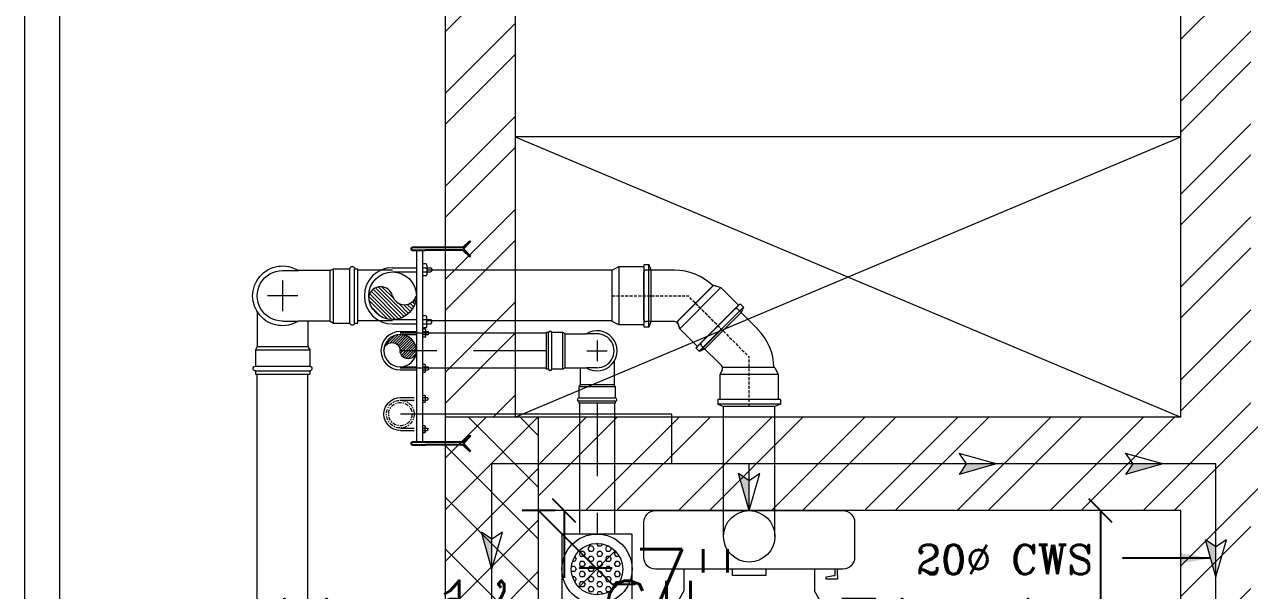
# Model space of a CAD drawing. Header units: inches. Extents: x 111501 to 134888, y 46021 to 52102.
# Drawn here: x 125008.6 to 125113.5, y 46517.8 to 46566.3 of the extents above; entities that cross this region are included whole.
import ezdxf

# ---------------------------------------------------------------- set-up
doc = ezdxf.new("R2010")
doc.units = ezdxf.units.IN
doc.header["$MEASUREMENT"] = 0
for name, pattern in [('ACAD_ISO10W100', [18, 12, -3, 0, -3]), ('CONTINOUS', [0]), ('HIDDEN', [0.375, 0.25, -0.125])]:
    doc.linetypes.add(name, pattern=pattern)
for name, color, linetype in [('Arrow', 146, 'Continuous'), ('EDA$PL-110ODSP', 32, 'Continuous'), ('EDA$PL-75ODWP', 6, 'Continuous'), ('EDA$PL-CLAMP', 7, 'Continuous'), ('EDA$PL-CWS', 5, 'ACAD_ISO10W100'), ('EDA$PL-CWS ARROW', 5, 'Continuous'), ('EDA$PL-FT', 7, 'Continuous'), ('EDA$PL-TEXT', 7, 'Continuous'), ('H', 9, 'Continuous')]:
    doc.layers.add(name, color=color, linetype=linetype)
for name, color, linetype, lineweight in [('column', 252, 'Continuous', 9), ('dimension', 250, 'Continuous', 0), ('EDA$PL-110dia SOIL PIPE', 32, 'Continuous', 9), ('EDA$PL-75dia WASTE PIPE', 6, 'Continuous', 9), ('FURNITURE', 14, 'Continuous', 18), ('SHEET', 7, 'Continuous', 30), ('wall', 7, 'Continuous', 9)]:
    doc.layers.add(name, color=color, linetype=linetype, lineweight=lineweight)
doc.styles.add('FLAT SLAB', font='times.ttf', dxfattribs={"height": 10})
doc.styles.get("Standard").update_dxf_attribs({"font": 'txt.shx', "height": 6})
doc.dimstyles.new('FLAT SLAB', dxfattribs={"dimtxt": 10, "dimasz": 2.5, "dimexe": 0.179993, "dimexo": 0.0625, "dimgap": 0.089996, "dimtad": 0, "dimdec": 0, "dimzin": 0, "dimdsep": 46, "dimlunit": 4, "dimtxsty": 'FLAT SLAB', "dimblk": 'OPEN90', "dimcen": 0.089996, "dimclrd": 7, "dimclrt": 4, "dimadec": 0, "dimazin": 0, "dimtfac": 1, "dimtdec": 0, "dimtofl": 0, "dimtmove": 1, "dimatfit": 0, "dimfxl": 1, "dimtolj": 1, "dimtzin": 0, "dimarcsym": 0})
doc.dimstyles.new('Standard$0', dxfattribs={"dimtxt": 4, "dimasz": 2, "dimexe": 0.125, "dimexo": 0.125, "dimgap": 0.25, "dimtad": 0, "dimtih": 1, "dimtoh": 1, "dimdec": 1, "dimlfac": -1, "dimzin": 0, "dimdsep": 46, "dimlunit": 4, "dimtxsty": 'Standard', "dimblk": 'OBLIQUE', "dimblk1": 'DOTSMALL', "dimblk2": 'DOTSMALL', "dimcen": 0, "dimse1": 1, "dimse2": 1, "dimadec": 0, "dimazin": 0, "dimtfac": 1, "dimtdec": 1, "dimtofl": 0, "dimtmove": 0, "dimatfit": 3, "dimfxl": 1, "dimtolj": 1, "dimtzin": 0, "dimarcsym": 0})
pattern_1 = [(45, (26166.3474, -364.1734), (-3.97747564, 3.97747564), []), (45, (26168.999, -364.1734), (-3.97747564, 3.97747564), [])]

# ---------------------------------------------------------------- blocks, each defined once
blk = doc.blocks.new('EWC')
at = {"layer": 'FURNITURE'}
for p, q in [((120.3614, 285.9536), (120.7626, 285.9536)), ((120.3363, 285.8533), (120.3363, 285.9286)), ((120.7877, 285.9286), (120.7877, 285.8533)), ((120.7626, 285.8283), (120.3614, 285.8283)), ((120.4221, 285.8283), (120.4221, 285.7819)), ((120.7019, 285.8283), (120.7019, 285.7819))]:
    blk.add_line(p, q, dxfattribs=at)
at = {"layer": 'FURNITURE', "linetype": 'ByBlock'}
blk.add_line((120.3673, 285.9536), (120.7568, 285.9536), dxfattribs=at)
at = {"layer": 'FURNITURE', "linetype": 'Continuous'}
for p, q in [((120.5265, 285.8149), (120.5265, 285.8283)), ((120.5975, 285.8283), (120.5975, 285.8149)), ((120.5975, 285.8149), (120.5265, 285.8149))]:
    blk.add_line(p, q, dxfattribs=at)
for points in [[(120.7509, 285.815), (120.7509, 285.8283), (120.7451, 285.8283), (120.7451, 285.815)], [(120.7509, 285.815), (120.7509, 285.8067), (120.727, 285.8067), (120.727, 285.8122)], [(120.7429, 285.815), (120.7451, 285.815)]]:
    blk.add_lwpolyline(points, dxfattribs=at)
blk.add_arc((120.7262, 285.8625), 0.0503, 270.8881, 289.3392, dxfattribs=at)
at = {"layer": 'FURNITURE', "extrusion": (0, 0, -1)}
for centre, major_axis, start_param, end_param in [((120.3614, 285.9286), (-0.0177, -0.0177), 0.785398, 2.356194), ((120.7626, 285.9286), (-0.0177, -0.0177), 2.356194, 3.926991), ((120.3614, 285.8533), (-0.0177, 0.0177), 3.926991, 5.497787), ((120.7626, 285.8533), (-0.0177, 0.0177), 2.356194, 3.926991)]:
    blk.add_ellipse(centre, major_axis=major_axis, ratio=1, start_param=start_param, end_param=end_param, dxfattribs=at)
at = {"layer": 'FURNITURE'}
for centre, major_axis, start_param, end_param in [((120.8115, 285.5555), (-0.3185, -0.3185), -1.31209, -0.594747), ((120.3067, 285.5545), (-0.3225, 0.3225), 3.740911, 4.44905), ((120.562, 285.5634), (-0.0891, -0.0891), 2.356179, 5.497772), ((120.8876, 285.5634), (-0.3193, -0.3193), -0.785413, -0.532092), ((120.2364, 285.5634), (-0.3193, 0.3193), 3.673654, 3.926975), ((120.727, 285.5628), (-0.2614, 0.2614), 1.038704, 1.343982), ((120.397, 285.5628), (-0.2614, -0.2614), 1.79758, 2.102858), ((120.727, 285.5218), (-0.202, 0.202), 1.038704, 1.343982), ((120.397, 285.5218), (-0.202, 0.202), 3.368376, 3.673654), ((120.6257, 285.4994), (-0.1769, -0.1769), -0.226814, 0.200102), ((120.6257, 285.4585), (-0.1175, 0.1175), 1.343983, 1.770898), ((120.4983, 285.4585), (-0.1175, -0.1175), 1.370664, 1.797579), ((120.4983, 285.4994), (-0.1769, -0.1769), 1.370664, 1.797579), ((120.562, 285.3624), (-0.036, 0.036), 1.7709, 2.356179), ((120.562, 285.3624), (-0.036, 0.036), 2.35618, 2.941459), ((120.562, 285.4034), (-0.0954, 0.0954), 1.770899, 2.356178), ((120.562, 285.4034), (-0.0954, -0.0954), 0.785384, 1.370663)]:
    blk.add_ellipse(centre, major_axis=major_axis, ratio=1, start_param=start_param, end_param=end_param, dxfattribs=at)
blk = doc.blocks.new('A$C098F4904')
at = {"layer": 'EDA$PL-FT', "lineweight": 0}
h = blk.add_hatch(dxfattribs=at)
h.set_pattern_fill('HEX', scale=2, style=0)
h.paths.add_polyline_path([(4.56, 4.56, 0.414214), (1.44, 4.56), (3, 3)])
h.paths.add_polyline_path([(3, 3), (4.56, 1.44, 0.198912), (5.2, 3, 0.198912), (4.56, 4.56)])
h.paths.add_polyline_path([(4.56, 1.44), (3, 3), (1.44, 1.44, 0.414214)])
h.paths.add_polyline_path([(1.44, 1.44), (3, 3), (1.44, 4.56, 0.198912), (0.8, 3, 0.198912)])
at = {"layer": 'EDA$PL-FT', "color": 7, "lineweight": 0}
for p, q in [((1.44, 4.56), (4.56, 1.44)), ((4.56, 4.56), (1.44, 1.44))]:
    blk.add_line(p, q, dxfattribs=at)
blk.add_lwpolyline([(0, 0), (6, 0), (6, 6), (0, 6)], close=True, dxfattribs=at)
for radius in [3, 2.2]:
    blk.add_circle((3, 3), radius, dxfattribs=at)
blk = doc.blocks.new('CWSA')
at = {"layer": 'Arrow', "linetype": 'ByBlock', "lineweight": 0}
blk.add_hatch(color=5, dxfattribs=at).paths.add_polyline_path([(0, 0), (-2.56, 0), (-3.18, 0.9)])
at = {"layer": 'Arrow', "color": 5, "linetype": 'ByBlock', "lineweight": 0}
for p, q in [((-2.56, 0), (-3.18, 0.9)), ((0, 0), (-3.18, 0.9)), ((-3.18, -0.9), (-2.56, 0)), ((0, 0), (-3.18, -0.9)), ((0, 0), (-2.56, 0))]:
    blk.add_line(p, q, dxfattribs=at)
blk = doc.blocks.new('_Open90')
at = {"color": 0, "linetype": 'ByBlock', "lineweight": -2}
for p, q in [((-0.5, 0.5), (0, 0)), ((0, 0), (-1, 0)), ((0, 0), (-0.5, -0.5))]:
    blk.add_line(p, q, dxfattribs=at)
blk = doc.blocks.new('A$C423C6863')
at = {"layer": 'EDA$PL-110ODSP', "color": 32, "lineweight": 0}
for p, q in [((0, 181.5), (77.8, 259.3)), ((93.4, 254.2), (5.1, 165.9)), ((77.8, 259.3), (93.4, 254.2)), ((93.4, 254.2), (131.2, 216.3)), ((131.2, 216.3), (43, 128.1)), ((47.1, 117.7), (141.6, 212.2)), ((131.2, 216.3), (134.4, 219.4)), ((134.4, 219.4), (141.6, 212.2)), ((141.6, 212.2), (136.4, 200.7)), ((51.3, 136.4), (122.9, 208)), ((136.4, 200.7), (58.6, 122.9)), ((171.9, 165.2), (129.1, 208)), ((5.1, 165.9), (0, 181.5)), ((43, 128.1), (5.1, 165.9)), ((39.9, 124.9), (43, 128.1)), ((47.1, 117.7), (39.9, 124.9)), ((58.6, 122.9), (47.1, 117.7)), ((94.2, 87.4), (51.3, 130.2)), ((208.7, 82.9), (96.6, 82.9)), ((208.7, 82.9), (216.1, 68.2)), ((95.8, 77.2), (91.2, 68.2)), ((91.2, 68.2), (91.2, 14.7)), ((216.1, 68.2), (91.2, 68.2)), ((216.1, 68.2), (216.1, 14.7)), ((86.8, 14.7), (86.8, 4.4)), ((220.5, 14.7), (86.8, 14.7)), ((86.8, 4.4), (98.7, 0)), ((220.5, 4.4), (86.8, 4.4)), ((220.5, 4.4), (208.7, 0)), ((220.5, 14.7), (220.5, 4.4)), ((208.7, 0), (98.7, 0))]:
    blk.add_line(p, q, dxfattribs=at)
at = {"layer": 'EDA$PL-110ODSP', "color": 7, "linetype": 'HIDDEN', "lineweight": 0, "ltscale": 25}
for p in [(38.9, 220.4), (153.7, 0)]:
    blk.add_line(p, (153.7, 105.6), dxfattribs=at)
at = {"layer": 'EDA$PL-110ODSP', "color": 32, "lineweight": 0}
for centre, major_axis, start_param, end_param in [((126, 204.9), (-3.11, 3.11), -1.570796, 0), ((87.9, 81.1), (75.8, 91.4), -0.863909, -0.092978), ((54.4, 133.3), (3.11, 3.11), 1.570796, 3.141593), ((87.9, 81.1), (-6.22, 6.22), 3.459351, 4.712389)]:
    blk.add_ellipse(centre, major_axis=major_axis, ratio=1, start_param=start_param, end_param=end_param, dxfattribs=at)
blk = doc.blocks.new('A$C605035B5')
at = {"layer": 'EDA$PL-CLAMP', "color": 7, "lineweight": 0}
for p, q in [((-1.77, 1.5), (-1.77, 0)), ((-1.5, 1.5), (-1.5, 0)), ((1.5, 1.5), (1.5, 0)), ((1.77, 1.5), (1.77, 0)), ((-2.01, -0.77), (-2.01, -0.58)), ((-1.93, -0.85), (-1.34, -0.85)), ((-1.77, -0.58), (-1.77, -1.07)), ((-1.5, -0.58), (-1.5, -1.07)), ((-1.26, -0.77), (-1.26, -0.58)), ((1.26, -0.78), (1.26, -0.59)), ((1.93, -0.86), (1.34, -0.86)), ((1.5, -0.59), (1.5, -1.08)), ((1.77, -0.59), (1.77, -1.08)), ((2.01, -0.78), (2.01, -0.59)), ((-1.69, -1.15), (-1.58, -1.15)), ((1.69, -1.16), (1.58, -1.16))]:
    blk.add_line(p, q, dxfattribs=at)
for centre, radius, start, end in [((0, 1.5), 1.77, 0, 180), ((-1.93, -0.77), 0.0818, 180, 270), ((-1.69, -1.07), 0.0818, 180, 270), ((-1.58, -1.07), 0.0818, 270, 0), ((-1.34, -0.77), 0.0818, 270, 0), ((1.34, -0.78), 0.0818, 180, 270), ((1.58, -1.08), 0.0818, 180, 270), ((1.69, -1.08), 0.0818, 270, 0), ((1.93, -0.78), 0.0818, 270, 0)]:
    blk.add_arc(centre, radius, start, end, dxfattribs=at)
blk = doc.blocks.new('EDA$PL-75MM WP')
at = {"layer": 'EDA$PL-75ODWP', "linetype": 'CONTINOUS', "lineweight": 0}
h = blk.add_hatch(dxfattribs=at)
h.set_pattern_fill('ANSI31', scale=50, style=0)
h.set_pattern_definition([(135, (2597.2167, 2570.33311), (0.12053, 0.12053), [])])
h.paths.add_polyline_path([(2597.22, 2570.33, -0.942793), (2598.71, 2570.42), (2598.71, 2570.42, -0.431534), (2597.22, 2568.83, -0.373273), (2595.73, 2570.12), (2595.75, 2570.12, 0.86611)])
blk.add_circle((2597.22, 2570.33), 1.5, dxfattribs=at)
for centre, start, end in [((2597.97, 2570.33), 0, 180), ((2596.47, 2570.33), 180, 0)]:
    blk.add_arc(centre, 0.75, start, end, dxfattribs=at)
blk = doc.blocks.new('A$C6C34444C')
at = {"layer": 'EDA$PL-CWS', "color": 5, "linetype": 'ACAD_ISO10W100', "lineweight": 0, "ltscale": 0.03}
for radius in [1.26, 1.06]:
    blk.add_circle((1.49, 0), radius, dxfattribs=at)
blk = doc.blocks.new('A$C04EA5F39')
at = {"layer": 'EDA$PL-CLAMP', "lineweight": 0}
for p, q in [((-0.0282, 0, -0.0024), (-0.0282, -0.0239, -0.0024)), ((-0.0239, 0, -0.0024), (-0.0239, -0.0239, -0.0024)), ((0.0239, 0, -0.0024), (0.0239, -0.0239, -0.0024)), ((0.0282, 0, -0.0024), (0.0282, -0.0239, -0.0024)), ((-0.032, -0.0413, -0.0032), (-0.032, -0.0383, -0.0032)), ((-0.0282, -0.0383, -0.0032), (-0.0282, -0.046, -0.0032)), ((-0.0239, -0.0383, -0.0032), (-0.0239, -0.046, -0.0032)), ((-0.02, -0.0413, -0.0032), (-0.02, -0.0383, -0.0032)), ((0.02, -0.0413, -0.0032), (0.02, -0.0383, -0.0032)), ((0.0239, -0.0383, -0.0032), (0.0239, -0.046, -0.0032)), ((0.0282, -0.0383, -0.0032), (0.0282, -0.046, -0.0032)), ((0.032, -0.0413, -0.0032), (0.032, -0.0383, -0.0032)), ((-0.0307, -0.0426, -0.0032), (-0.0213, -0.0426, -0.0032)), ((-0.0269, -0.0473, -0.0032), (-0.0252, -0.0473, -0.0032)), ((0.0307, -0.0426, -0.0032), (0.0213, -0.0426, -0.0032)), ((0.0269, -0.0473, -0.0032), (0.0252, -0.0473, -0.0032))]:
    blk.add_line(p, q, dxfattribs=at)
for centre, radius, start, end in [((0, 0, -0.0024), 0.0282, 0, 180), ((-0.0307, -0.0413, -0.0032), 0.0013, 180, 270), ((-0.0213, -0.0413, -0.0032), 0.0013, 270, 0), ((0.0213, -0.0413, -0.0032), 0.0013, 180, 270), ((0.0307, -0.0413, -0.0032), 0.0013, 270, 0), ((-0.0269, -0.046, -0.0032), 0.0013, 180, 270), ((-0.0252, -0.046, -0.0032), 0.0013, 270, 0), ((0.0252, -0.046, -0.0032), 0.0013, 180, 270), ((0.0269, -0.046, -0.0032), 0.0013, 270, 0)]:
    blk.add_arc(centre, radius, start, end, dxfattribs=at)
blk = doc.blocks.new('A$C699335CF')
at = {"layer": 'EDA$PL-110ODSP', "lineweight": 0, "ltscale": 10}
h = blk.add_hatch(dxfattribs=at)
h.set_pattern_fill('ANSI31', scale=50, style=0)
h.set_pattern_definition([(45, (-61620.464, 122730.7725), (-4.41941738, 4.41941738), [])])
h.paths.add_polyline_path([(61.5, 54.6, 0.414214), (6.5, 109.6, -0.761739), (6.5, 54.6, 0.761739), (6.5, -0.4, 0.414214)])
at = {"layer": 'EDA$PL-110ODSP', "color": 32, "lineweight": 0, "ltscale": 10}
blk.add_circle((6.5, 54.6), 55, dxfattribs=at)
for centre, start, end in [((-1.1, 82.1), 285.4041, 74.5959), ((14.1, 27.1), 105.4041, 254.5959)]:
    blk.add_arc(centre, 28.5, start, end, dxfattribs=at)
blk = doc.blocks.new('A$C2B862BA7')
at = {"layer": 'EDA$PL-CLAMP', "color": 7, "lineweight": 0}
for p, q in [((-3.75, 0.01, -0.6), (-3.75, -2.19, -0.6)), ((-3.35, 0.01, -0.6), (-3.35, -2.19, -0.6)), ((1.05, 0.01, -0.6), (1.05, -2.19, -0.6)), ((1.45, 0.01, -0.6), (1.45, -2.19, -0.6)), ((-4.11, -3.05, -0.6), (-4.11, -2.77, -0.6)), ((-3.99, -3.17, -0.6), (-3.12, -3.17, -0.6)), ((-3.75, -2.77, -0.6), (-3.75, -3.49, -0.6)), ((-3.35, -2.77, -0.6), (-3.35, -3.49, -0.6)), ((-3, -3.05, -0.6), (-3, -2.77, -0.6)), ((0.69, -3.05, -0.6), (0.69, -2.77, -0.6)), ((1.68, -3.17, -0.6), (0.81, -3.17, -0.6)), ((1.05, -2.77, -0.6), (1.05, -3.49, -0.6)), ((1.45, -2.77, -0.6), (1.45, -3.49, -0.6)), ((1.8, -3.05, -0.6), (1.8, -2.77, -0.6)), ((-3.63, -3.61, -0.6), (-3.47, -3.61, -0.6)), ((1.33, -3.61, -0.6), (1.17, -3.61, -0.6))]:
    blk.add_line(p, q, dxfattribs=at)
for centre, radius, start, end in [((-1.15, 0.01, -0.6), 2.6, 0, 180), ((-3.99, -3.05, -0.6), 0.12, 180, 270), ((-3.12, -3.05, -0.6), 0.12, 270, 0), ((0.81, -3.05, -0.6), 0.12, 180, 270), ((1.68, -3.05, -0.6), 0.12, 270, 0), ((-3.63, -3.49, -0.6), 0.12, 180, 270), ((-3.47, -3.49, -0.6), 0.12, 270, 0), ((1.17, -3.49, -0.6), 0.12, 180, 270), ((1.33, -3.49, -0.6), 0.12, 270, 0)]:
    blk.add_arc(centre, radius, start, end, dxfattribs=at)
blk = doc.blocks.new('A$C13194D55')
at = {"layer": 'EDA$PL-CLAMP'}
for p, q in [((20.3, 136.9), (17.4, 136.9)), ((15.9, 18), (15.9, 105.5)), ((21.7, 18), (21.7, 105.5))]:
    blk.add_line(p, q, dxfattribs=at)
at = {"layer": 'EDA$PL-CLAMP', "ltscale": 0.1}
for p, q in [((15.9, 18), (0, 2.1)), ((0, 2.1), (2.1, 0)), ((18.8, 16.8), (2.1, 0)), ((18.8, 16.8), (35.6, 0)), ((21.7, 18), (37.6, 2.1)), ((37.6, 2.1), (35.6, 0))]:
    blk.add_line(p, q, dxfattribs=at)
at = {"layer": 'EDA$PL-CLAMP'}
for points in [[(15.9, 105.5), (15.9, 135.5)], [(21.7, 135.5), (21.7, 105.5)]]:
    blk.add_lwpolyline(points, dxfattribs=at)
for centre, start, end in [((17.4, 135.5), 90, 180), ((20.3, 135.5), 0, 90)]:
    blk.add_arc(centre, 1.45, start, end, dxfattribs=at)
blk = doc.blocks.new('EDA$PL-90D BEND')
at = {"layer": 'EDA$PL-75dia WASTE PIPE', "lineweight": 0, "ltscale": 10}
for p, q in [((73450.55, -53879.92), (73453.77, -53879.92)), ((73450.55, -53880.11), (73450.55, -53879.92)), ((73450.55, -53880.11), (73453.77, -53880.11)), ((73453.77, -53880.11), (73453.77, -53879.92)), ((73450.55, -53880.38), (73453.77, -53880.38)), ((73450.55, -53881.36), (73450.55, -53880.38)), ((73450.55, -53881.36), (73453.77, -53881.36)), ((73450.66, -53881.55), (73450.55, -53881.36)), ((73453.66, -53881.55), (73453.77, -53881.36)), ((73453.77, -53881.36), (73453.77, -53880.38)), ((73450.66, -53881.55), (73453.66, -53881.55)), ((73450.66, -53883.61), (73450.66, -53881.55)), ((73453.66, -53883.05), (73453.66, -53881.55)), ((73452.16, -53883.05), (73453.1, -53883.05)), ((73454.98, -53883.05), (73453.1, -53883.05)), ((73454.98, -53883.05), (73455.17, -53882.94)), ((73454.98, -53883.05), (73454.98, -53886.05)), ((73455.17, -53882.94), (73455.17, -53886.16)), ((73455.17, -53882.94), (73456.15, -53882.94)), ((73456.15, -53882.94), (73456.15, -53886.16)), ((73456.43, -53882.94), (73456.43, -53886.16)), ((73456.43, -53882.94), (73456.62, -53882.94)), ((73456.62, -53882.94), (73456.62, -53886.16)), ((73453.06, -53884.55), (73451.26, -53884.55)), ((73452.16, -53885.45), (73452.16, -53883.65)), ((73452.16, -53886.05), (73453.1, -53886.05)), ((73454.98, -53886.05), (73453.1, -53886.05)), ((73454.98, -53886.05), (73455.17, -53886.16)), ((73455.17, -53886.16), (73456.15, -53886.16)), ((73456.43, -53886.16), (73456.62, -53886.16))]:
    blk.add_line(p, q, dxfattribs=at)
for centre, radius, start, end in [((73450.55, -53880.24), 0.136, 90, 270), ((73453.77, -53880.24), 0.136, 270, 90), ((73452.16, -53884.55), 1.77, 57.9362, 302.0638), ((73456.29, -53882.94), 0.136, 0, 180), ((73456.29, -53886.16), 0.136, 180, 0)]:
    blk.add_arc(centre, radius, start, end, dxfattribs=at)
blk.add_ellipse((73452.16, -53884.55), major_axis=(1.06, 1.06), ratio=1, start_param=0.784992, end_param=3.927397, dxfattribs=at)
blk = doc.blocks.new('110dia bend')
at = {"layer": 'EDA$PL-110ODSP', "lineweight": 0, "ltscale": 10}
for p, q in [((34.5, 55), (110, 55)), ((110, 55), (117, 59)), ((110, 55), (110, -55)), ((117, 59), (117, -59)), ((117, 59), (153, 59)), ((153, 59), (153, -59)), ((163, 59), (163, -59)), ((163, 59), (170, 59)), ((170, 59), (170, -59)), ((-55, 0), (-55, -34.5)), ((55, 0), (55, -34.5)), ((-55, -103.6), (-55, -34.5)), ((55, -103.6), (55, -34.5)), ((55, -55), (110, -55)), ((110, -55), (117, -59)), ((117, -59), (153, -59)), ((163, -59), (170, -59)), ((-55, -103.6), (-59, -110.6)), ((55, -103.6), (-55, -103.6)), ((55, -103.6), (59, -110.6)), ((59, -110.6), (-59, -110.6)), ((-59, -110.6), (-59, -146.6)), ((59, -110.6), (59, -146.6)), ((59, -146.6), (-59, -146.6)), ((59, -156.6), (-59, -156.6)), ((-59, -156.6), (-59, -163.6)), ((59, -156.6), (59, -163.6)), ((59, -163.6), (-59, -163.6))]:
    blk.add_line(p, q, dxfattribs=at)
at = {"layer": 'EDA$PL-110ODSP', "color": 7, "lineweight": 0, "ltscale": 10}
for p, q in [((0, -33), (0, 33)), ((-33, 0), (33, 0))]:
    blk.add_line(p, q, dxfattribs=at)
at = {"layer": 'EDA$PL-110ODSP', "lineweight": 0, "ltscale": 10}
for centre, radius, start, end in [((0, 0), 64.9, 327.9362, 212.0638), ((158, 59), 5, 0, 180), ((158, -59), 5, 180, 0), ((-59, -151.6), 5, 90, 270), ((59, -151.6), 5, 270, 90)]:
    blk.add_arc(centre, radius, start, end, dxfattribs=at)
blk.add_ellipse((0, 0), major_axis=(38.9, -38.9), ratio=1, start_param=0.784992, end_param=3.927397, dxfattribs=at)
blk = doc.blocks.new('_Oblique')
at = {"color": 0, "linetype": 'ByBlock', "lineweight": -2}
blk.add_line((-0.5, -0.5), (0.5, 0.5), dxfattribs=at)
blk = doc.blocks.new('*D1682')
at = {"layer": 'Defpoints', "color": 0, "transparency": 16777216}
for p in [(125070.68, 46522.44), (125107.65, 46522.44), (125107.65, 46514.07)]:
    blk.add_point(p, dxfattribs=at)
at = {"layer": 'dimension', "color": 0, "lineweight": -2, "transparency": 16777216}
for p, q in [((125070.68, 46514.07), (125078.42, 46514.07)), ((125107.65, 46514.07), (125099.92, 46514.07))]:
    blk.add_line(p, q, dxfattribs=at)
at = {"layer": 'dimension', "color": 0, "lineweight": -2, "transparency": 16777216, "xscale": 2, "yscale": 2, "zscale": 2, "rotation": 180}
blk.add_blockref('_Oblique', (125070.68, 46514.07), dxfattribs=at)
at = {"layer": 'dimension', "color": 0, "lineweight": -2, "transparency": 16777216, "xscale": 2, "yscale": 2, "zscale": 2}
blk.add_blockref('_Oblique', (125107.65, 46514.07), dxfattribs=at)
at = {"layer": 'dimension', "color": 0, "lineweight": 5, "transparency": 16777216, "insert": (125089.17, 46514.07), "char_height": 6, "attachment_point": 5}
blk.add_mtext('\\A1;3\'-1"', dxfattribs=at)
blk = doc.blocks.new('_DOTSMALL')
at = {"color": 0, "linetype": 'ByBlock', "lineweight": -2, "const_width": 0.5}
blk.add_lwpolyline([(-0.0625, 0, 1), (0.0625, 0, 1)], format="xyb", close=True, dxfattribs=at)
blk = doc.blocks.new('*D1683')
at = {"layer": 'Defpoints', "color": 0, "transparency": 16777216}
for p in [(125052.65, 46522.44), (125070.68, 46522.44), (125052.65, 46514.07)]:
    blk.add_point(p, dxfattribs=at)
at = {"layer": 'dimension', "color": 0, "lineweight": -2, "transparency": 16777216}
for p, q in [((125052.65, 46514.07), (125050.65, 46514.07)), ((125070.68, 46514.07), (125052.65, 46514.07))]:
    blk.add_line(p, q, dxfattribs=at)
at = {"layer": 'dimension', "color": 0, "lineweight": -2, "transparency": 16777216, "xscale": 2, "yscale": 2, "zscale": 2, "rotation": 180}
blk.add_blockref('_Oblique', (125052.65, 46514.07), dxfattribs=at)
at = {"layer": 'dimension', "color": 0, "lineweight": -2, "transparency": 16777216, "xscale": 2, "yscale": 2, "zscale": 2}
blk.add_blockref('_Oblique', (125070.68, 46514.07), dxfattribs=at)
at = {"layer": 'dimension', "color": 0, "lineweight": 5, "transparency": 16777216, "insert": (125039.9, 46514.07), "char_height": 6, "attachment_point": 5}
blk.add_mtext('\\A1;1\'-6"', dxfattribs=at)
blk = doc.blocks.new('*D1684')
at = {"layer": 'Defpoints', "color": 0, "lineweight": 5, "transparency": 16777216}
for p in [(125100.77, 46524.64), (125105.5, 46524.64), (125104.31, 46494.32)]:
    blk.add_point(p, dxfattribs=at)
at = {"layer": 'dimension', "color": 0, "lineweight": -2, "transparency": 16777216}
for p, q in [((125100.77, 46524.64), (125100.77, 46512.73)), ((125100.77, 46494.32), (125100.77, 46506.23))]:
    blk.add_line(p, q, dxfattribs=at)
at = {"layer": 'dimension', "color": 0, "lineweight": -2, "transparency": 16777216, "xscale": 2, "yscale": 2, "zscale": 2}
for p, rotation in [((125100.77, 46524.64), 90), ((125100.77, 46494.32), 270)]:
    blk.add_blockref('_Oblique', p, dxfattribs=dict(at, rotation=rotation))
at = {"layer": 'dimension', "color": 0, "lineweight": 5, "transparency": 16777216, "insert": (125100.77, 46509.48), "char_height": 6, "attachment_point": 5}
blk.add_mtext('\\A1;2\'-6"', dxfattribs=at)
blk = doc.blocks.new('*D1687')
at = {"layer": 'Defpoints', "color": 0, "transparency": 16777216}
for p in [(125052.65, 46524.64), (125057.54, 46519.75), (125057.54, 46519.75)]:
    blk.add_point(p, dxfattribs=at)
at = {"layer": 'dimension', "color": 0, "lineweight": -2, "transparency": 16777216}
for p, q in [((125052.65, 46524.64), (125057.54, 46519.75)), ((125057.54, 46519.75), (125058.96, 46518.34)), ((125058.96, 46518.34), (125060.96, 46518.34))]:
    blk.add_line(p, q, dxfattribs=at)
at = {"layer": 'dimension', "color": 0, "lineweight": -2, "transparency": 16777216, "xscale": 2, "yscale": 2, "zscale": 2}
for p, rotation in [((125052.65, 46524.64), 135.0000000052855), ((125057.54, 46519.75), 315.0000000052855)]:
    blk.add_blockref('_Oblique', p, dxfattribs=dict(at, rotation=rotation))
at = {"layer": 'dimension', "color": 0, "lineweight": 5, "transparency": 16777216, "insert": (125065.21, 46518.34), "char_height": 6, "attachment_point": 5}
blk.add_mtext('\\A1;7"', dxfattribs=at)
blk = doc.blocks.new('*D1689')
at = {"layer": 'Defpoints', "color": 0, "transparency": 16777216}
for p in [(125054.23, 46524.64), (125054.85, 46524.64), (125052.9, 46506.64)]:
    blk.add_point(p, dxfattribs=at)
at = {"layer": 'dimension', "color": 0, "lineweight": -2, "transparency": 16777216}
for p, q in [((125054.85, 46524.64), (125054.85, 46518.89)), ((125054.85, 46506.64), (125054.85, 46512.39))]:
    blk.add_line(p, q, dxfattribs=at)
at = {"layer": 'dimension', "color": 0, "lineweight": -2, "transparency": 16777216, "xscale": 2, "yscale": 2, "zscale": 2}
for p, rotation in [((125054.85, 46524.64), 90), ((125054.85, 46506.64), 270)]:
    blk.add_blockref('_Oblique', p, dxfattribs=dict(at, rotation=rotation))
at = {"layer": 'dimension', "color": 0, "lineweight": 5, "transparency": 16777216, "insert": (125054.85, 46515.64), "char_height": 6, "attachment_point": 5}
blk.add_mtext('\\A1;1\'-6"', dxfattribs=at)

msp = doc.modelspace()

# ---------------------------------------------------------------- hatches: boundary and pattern name
at = {"layer": 'column', "lineweight": 0}
h = msp.add_hatch(dxfattribs=at)
h.set_pattern_fill('ANSI37', color=256, scale=25, style=0)
h.set_pattern_definition([(45, (104998.7138, 55054.7206), (-2.2097087, 2.2097087), []), (135, (104998.7138, 55054.7206), (-2.2097087, -2.2097087), [])])
h.paths.add_polyline_path([(125052.65, 46511.64), (125052.65, 46532.64), (125044.65, 46532.64), (125044.65, 46511.64)])
h.paths.add_polyline_path([(125052.65, 46431.64), (125052.65, 46452.64), (125044.65, 46452.64), (125044.65, 46431.64)])
at = {"layer": 'wall', "lineweight": 0}
h = msp.add_hatch(dxfattribs=at)
h.set_pattern_fill('ANSI32', color=256, scale=15, style=0)
h.set_pattern_definition(pattern_1)
h.paths.add_polyline_path([(125052.65, 46532.64), (125107.65, 46532.64), (125107.65, 46619.43), (125107.65, 46623.43), (125113.65, 46623.43), (125113.65, 46619.43), (125113.65, 46532.64), (125187.65, 46532.64), (125187.65, 46524.64), (125113.65, 46524.64), (125113.65, 46452.64), (125132.15, 46452.64), (125132.15, 46444.64), (125107.65, 46444.64), (125107.65, 46452.64), (125107.65, 46480.64), (125107.65, 46524.64), (125076.33, 46524.64), (125061.08, 46524.64), (125052.65, 46524.64)])
h.paths.add_polyline_path([(125198.65, 46532.64), (125198.65, 46617.93), (125190.65, 46617.93), (125190.65, 46532.64)])
h.paths.add_polyline_path([(125198.65, 46452.64), (125198.65, 46524.64), (125190.65, 46524.64), (125190.65, 46452.64)])
h.paths.add_polyline_path([(125052.65, 46444.64), (125107.65, 46444.64), (125107.65, 46452.64), (125093.65, 46452.64), (125052.65, 46452.64)])
h.paths.add_polyline_path([(125190.65, 46444.64), (125190.65, 46452.64), (125172.15, 46452.64), (125172.15, 46444.64)])
h = msp.add_hatch(dxfattribs=at)
h.set_pattern_fill('ANSI32', color=256, scale=15, style=0)
h.set_pattern_definition(pattern_1)
h.paths.add_polyline_path([(125044.65, 46619.43), (125050.65, 46619.43), (125050.65, 46532.64), (125044.65, 46532.64)])

# ---------------------------------------------------------------- linework, layer by layer
at = {"color": 5, "lineweight": 0}
for p, q in [((125064.05, 46532.91, -979280.9), (125040.81, 46532.91, -979280.9)), ((125064.05, 46528.64), (125064.05, 46532.91, -979280.9)), ((125064.05, 46528.64), (125048.65, 46528.64)), ((125048.65, 46506.64), (125048.65, 46528.64)), ((125110.65, 46528.64), (125064.05, 46528.64)), ((125070.68, 46524.64), (125070.68, 46528.64)), ((125110.65, 46466.64), (125110.65, 46528.64))]:
    msp.add_line(p, q, dxfattribs=at)
at = {"layer": 'column', "lineweight": 0}
msp.add_lwpolyline([(125052.65, 46511.64), (125052.65, 46532.64), (125044.65, 46532.64), (125044.65, 46511.64)], close=True, dxfattribs=at)
at = {"layer": 'EDA$PL-110ODSP', "color": 1, "lineweight": 0}
for p, q in [((125040.14, 46545.24), (125037.17, 46545.24, 255413.8)), ((125040.14, 46540.88, -564355), (125037.17, 46540.88, -159719.72))]:
    msp.add_line(p, q, dxfattribs=at)
at = {"layer": 'EDA$PL-110ODSP', "lineweight": 0, "ltscale": 10}
for p, q in [((125058.95, 46545.24), (125043.09, 46545.24, 1361368.62)), ((125058.95, 46540.88, -564355), (125043.09, 46540.88, 1592371.83)), ((125028.56, 46501.02, 291851.21), (125028.56, 46536.33, 291851.21)), ((125032.89, 46501.02, 291851.21), (125032.89, 46536.33, 291851.21))]:
    msp.add_line(p, q, dxfattribs=at)
for points in [[(125068.48, 46522.44), (125068.48, 46533.57)], [(125072.88, 46522.44), (125072.88, 46533.57)]]:
    msp.add_lwpolyline(points, dxfattribs=at)
msp.add_circle((125070.68, 46522.44), 2.2, dxfattribs=at)
at = {"layer": 'EDA$PL-75ODWP', "lineweight": 0, "ltscale": 10}
for p, q in [((125053.32, 46539.83, 0.79), (125040.79, 46539.83, 0.79)), ((125053.32, 46539.83, 0.79), (125040.79, 46539.83, 0.79)), ((125053.32, 46536.83, 0.79), (125040.8, 46536.83, 0.79)), ((125053.32, 46536.83, 0.79), (125040.8, 46536.83, 0.79)), ((125056.15, 46533.83), (125056.15, 46522.64)), ((125056.15, 46533.83), (125056.15, 46522.64)), ((125059.15, 46533.83), (125059.15, 46522.64)), ((125059.15, 46533.83), (125059.15, 46522.64))]:
    msp.add_line(p, q, dxfattribs=at)
at = {"layer": 'EDA$PL-75ODWP', "color": 7, "linetype": 'HIDDEN', "lineweight": 0, "ltscale": 25}
for p, q in [((125053.32, 46538.33, 0.79), (125040.79, 46538.33, 0.79)), ((125053.32, 46538.33, 0.79), (125040.79, 46538.33, 0.79)), ((125057.65, 46533.83), (125057.65, 46522.64)), ((125057.65, 46533.83), (125057.65, 46522.64))]:
    msp.add_line(p, q, dxfattribs=at)
at = {"layer": 'EDA$PL-CLAMP', "lineweight": 0}
for p, q in [((125042.18, 46546.94, -0.16), (125042.18, 46530.51, 0.44)), ((125042.72, 46546.94, -0.16), (125042.72, 46530.51, 0.44))]:
    msp.add_line(p, q, dxfattribs=at)
at = {"layer": 'H', "lineweight": 0}
for p, q in [((125050.65, 46532.64), (125107.65, 46556.64)), ((125050.65, 46556.64), (125107.65, 46532.64))]:
    msp.add_line(p, q, dxfattribs=at)
at = {"layer": 'SHEET', "color": 0, "lineweight": 5, "ltscale": 25, "elevation": 2.27}
for points in [[(125008.63, 46357.77), (125237.5, 46357.77), (125237.5, 46657.45), (125008.63, 46657.45)], [(125011.61, 46360.75), (125234.51, 46360.75), (125234.51, 46654.47), (125011.61, 46654.47)]]:
    msp.add_lwpolyline(points, close=True, dxfattribs=at)
at = {"layer": 'wall', "lineweight": 0}
for p, q in [((125107.65, 46532.64), (125107.65, 46623.43)), ((125044.65, 46619.43), (125044.65, 46532.64)), ((125050.65, 46619.43), (125050.65, 46532.64)), ((125107.65, 46532.64), (125052.65, 46532.64)), ((125107.65, 46524.64), (125052.65, 46524.64)), ((125107.65, 46444.64), (125107.65, 46524.64))]:
    msp.add_line(p, q, dxfattribs=at)
at = {"layer": 'wall'}
msp.add_line((125107.65, 46556.64), (125050.65, 46556.64), dxfattribs=at)

# ---------------------------------------------------------------- block references
at = {"layer": 'EDA$PL-110dia SOIL PIPE', "lineweight": 0, "ltscale": 10, "xscale": 0.03703703703703698, "yscale": 0.03703703703703698, "zscale": 0.03703703703703698, "rotation": 269.9999937905442}
msp.add_blockref('A$C699335CF', (125038.12, 46543.28), dxfattribs=at)
at = {"layer": 'EDA$PL-110ODSP', "color": 1, "lineweight": 0, "xscale": 0.04001169187919762, "yscale": 0.04001169187919762, "zscale": 0.04001169187919762, "rotation": 44.99999687747898}
msp.add_blockref('A$C423C6863', (125064.08, 46535.7), dxfattribs=at)
at = {"layer": 'EDA$PL-110ODSP', "lineweight": 0, "ltscale": 10, "xscale": -0.03939890193871499, "yscale": 0.03939890193871499, "zscale": 0.03939890193871499, "rotation": 90.00000000000001}
msp.add_blockref('110dia bend', (125030.72, 46543.03, 291851.21), dxfattribs=at)
at = {"layer": 'EDA$PL-110ODSP', "color": 1, "lineweight": 0, "xscale": 0.04001169187919761, "yscale": 0.04001169187919761, "zscale": 0.04001169187919761}
msp.add_blockref('A$C423C6863', (125064.53, 46533.57), dxfattribs=at)
at = {"layer": 'EDA$PL-75dia WASTE PIPE', "lineweight": 0, "xscale": 0.9709787878279287, "yscale": 0.9709787878279287, "zscale": 0.9709787878279287, "rotation": 180}
msp.add_blockref('EDA$PL-90D BEND', (196378.14, -5782.43), dxfattribs=at)
at = {"layer": 'EDA$PL-75ODWP', "lineweight": 0, "ltscale": 10, "xscale": -0.9259259258449859, "yscale": 0.9259259258449859, "zscale": 0.9259259258449896, "rotation": 179.9999937905444}
msp.add_blockref('EDA$PL-75MM WP', (122635.96, 48918.27, 0.79), dxfattribs=at)
at = {"layer": 'EDA$PL-CLAMP', "lineweight": 0, "ltscale": 0.1, "xscale": -0.03703703703703699, "yscale": 0.03703703703703699, "zscale": 0.03703703703703699, "rotation": 89.99999379054417}
for p in [(125046.83, 46547.75, 0.48), (125046.83, 46531.09, 0.48)]:
    msp.add_blockref('A$C13194D55', p, dxfattribs=at)
at = {"layer": 'EDA$PL-CLAMP', "lineweight": 0, "ltscale": 10, "xscale": 0.9259259269232205, "yscale": 0.9259259269232205, "zscale": 0.9259259269232205, "rotation": 89.9999937905444}
msp.add_blockref('A$C2B862BA7', (125040.15, 46544.1, 0.56), dxfattribs=at)
at = {"layer": 'EDA$PL-CLAMP', "color": 1, "lineweight": 0, "ltscale": 10, "xscale": 0.9259259269232205, "yscale": 0.9259259269232205, "zscale": 0.9259259269232205, "rotation": 89.9999937905444}
msp.add_blockref('A$C605035B5', (125042.18, 46538.33, 0.79), dxfattribs=at)
at = {"layer": 'EDA$PL-CLAMP', "lineweight": 0, "xscale": -50.01461489558065, "yscale": 50.01461489558065, "zscale": 50.01461489558065, "rotation": 90.00000000000001}
msp.add_blockref('A$C04EA5F39', (125040.81, 46532.91, -979280.78), dxfattribs=at)
at = {"layer": 'EDA$PL-CWS', "color": 1, "lineweight": 0, "ltscale": 10, "xscale": 0.9433962266072539, "yscale": 0.9433962271895009, "zscale": 0.9433962267528371, "rotation": 270}
msp.add_blockref('A$C6C34444C', (125040.81, 46534.31, -979280.9), dxfattribs=at)
at = {"layer": 'EDA$PL-CWS ARROW', "lineweight": 0, "xscale": -1}
for p, rotation in [((125091.83, 46528.64), 180), ((125106.09, 46528.64), 180), ((125070.68, 46524.64), 89.99999999999999), ((125048.65, 46519.63), 89.99999999999999), ((125110.65, 46518.97), 89.99999999999999)]:
    msp.add_blockref('CWSA', p, dxfattribs=dict(at, rotation=rotation))
at = {"layer": 'EDA$PL-FT', "lineweight": 0, "rotation": 180}
msp.add_blockref('A$C098F4904', (125060.65, 46522.64), dxfattribs=at)
at = {"layer": 'FURNITURE', "lineweight": 0, "xscale": 40.00000000000001, "yscale": 40.00000000000001, "zscale": 40.00000000000001}
msp.add_blockref('EWC', (120248.2, 35086.5), dxfattribs=at)

# ---------------------------------------------------------------- texts
at = {"layer": 'EDA$PL-TEXT', "lineweight": 0, "insert": (125084.97, 46521.71), "char_height": 2.5, "width": 280.1187, "attachment_point": 1}
msp.add_mtext('{\\Fromanc|c0;20%%C CWS}', dxfattribs=at)

# ---------------------------------------------------------------- dimensions: what is measured, and where the dimension line sits
at = {"layer": 'dimension', "lineweight": 5}
dim = msp.add_linear_dim(base=(125054.85, 46524.64), p1=(125052.9, 46506.64), p2=(125054.23, 46524.64), angle=90, dimstyle='Standard$0', dxfattribs=at)
dim.commit()
dim.dimension.update_dxf_attribs({"geometry": '*D1689', "text_midpoint": (125054.85, 46515.64)})
dim = msp.add_linear_dim(base=(125100.77, 46524.64), p1=(125104.31, 46494.32), p2=(125105.5, 46524.64), angle=90, dimstyle='Standard$0', override={"dimdec": 0}, dxfattribs=at)
dim.commit()
dim.dimension.update_dxf_attribs({"geometry": '*D1684', "text_midpoint": (125100.77, 46509.48)})
dim = msp.add_aligned_dim(p1=(125052.65, 46524.64), p2=(125057.54, 46519.75), distance=0, dimstyle='Standard$0', dxfattribs=at)
dim.commit()
dim.dimension.update_dxf_attribs({"geometry": '*D1687', "text_midpoint": (125065.21, 46518.34)})
for base, p2, picture, middle in [((125052.65, 46514.07), (125052.65, 46522.44), '*D1683', (125039.9, 46514.07)), ((125107.65, 46514.07), (125107.65, 46522.44), '*D1682', (125089.17, 46514.07))]:
    dim = msp.add_linear_dim(base=base, p1=(125070.68, 46522.44), p2=p2, dimstyle='Standard$0', dxfattribs=at)
    dim.commit()
    dim.dimension.update_dxf_attribs({"geometry": picture, "text_midpoint": middle})

# ---------------------------------------------------------------- leaders
at = {"layer": 'EDA$PL-TEXT', "color": 7, "linetype": 'Continuous', "lineweight": 0}
msp.add_leader([(125110.2, 46520.56), (125102.65, 46520.56)], dimstyle='FLAT SLAB', override={"dimgap": 0.089996, "dimtad": 0}, dxfattribs=at)

doc.saveas('drawing.dxf')
